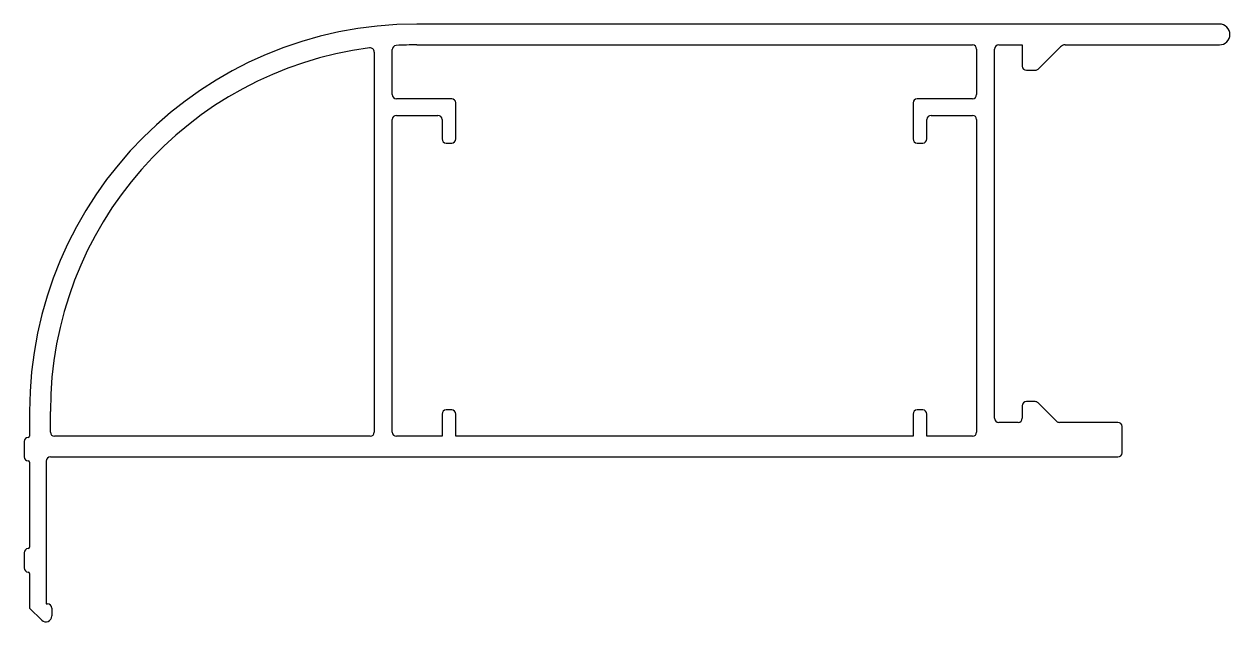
# Model space of a CAD drawing. Extents: x 743.7 to 830.9, y 631.1 to 674.3.
import ezdxf

# ---------------------------------------------------------------- set-up
doc = ezdxf.new("R2010")
doc.units = 0
doc.layers.get('0').update_dxf_attribs({"linetype": 'CONTINUOUS'})

msp = doc.modelspace()

# ---------------------------------------------------------------- linework, layer by layer
for p, q in [((830.154, 674.325), (772.104, 674.325)), ((770.327, 669.225), (770.327, 672.483)), ((772.104, 672.825), (812.29, 672.825)), ((812.59, 672.525), (812.59, 669.225)), ((813.89, 645.825), (813.89, 672.525)), ((814.19, 672.825), (815.89, 672.825)), ((815.89, 672.825), (815.89, 671.285)), ((817.038, 671.073), (818.643, 672.678)), ((818.997, 672.825), (830.154, 672.825)), ((769.027, 672.306), (769.027, 644.825)), ((816.19, 670.985), (816.825, 670.985)), ((774.627, 668.925), (770.627, 668.925)), ((812.29, 668.925), (808.29, 668.925)), ((774.927, 666.025), (774.927, 668.625)), ((807.99, 668.625), (807.99, 666.025)), ((770.327, 644.825), (770.327, 667.425)), ((770.627, 667.725), (773.627, 667.725)), ((773.927, 667.425), (773.927, 666.025)), ((808.99, 666.025), (808.99, 667.425)), ((809.29, 667.725), (812.29, 667.725)), ((812.59, 667.425), (812.59, 644.825)), ((774.227, 665.725), (774.627, 665.725)), ((808.29, 665.725), (808.69, 665.725)), ((816.825, 647.025), (816.19, 647.025)), ((744.104, 646.325), (744.104, 644.542)), ((745.604, 644.825), (745.604, 646.325)), ((774.627, 646.425), (774.227, 646.425)), ((808.69, 646.425), (808.29, 646.425)), ((815.89, 646.725), (815.89, 645.825)), ((818.362, 645.613), (817.038, 646.937)), ((773.927, 646.125), (773.927, 644.525)), ((774.927, 644.525), (774.927, 646.125)), ((807.99, 646.125), (807.99, 644.525)), ((808.99, 644.525), (808.99, 646.125)), ((815.59, 645.525), (814.19, 645.525)), ((822.804, 645.525), (818.574, 645.525)), ((768.727, 644.525), (745.904, 644.525)), ((773.927, 644.525), (770.627, 644.525)), ((807.99, 644.525), (774.927, 644.525)), ((812.29, 644.525), (808.99, 644.525)), ((823.104, 643.325), (823.104, 645.225)), ((743.704, 644.142), (743.704, 643.042)), ((745.304, 642.725), (745.304, 632.401)), ((745.604, 643.025), (822.804, 643.025)), ((744.104, 642.642), (744.104, 636.501)), ((743.704, 636.101), (743.704, 635.001)), ((744.104, 634.601), (744.104, 632.101)), ((745.304, 632.401), (745.404, 632.401)), ((744.104, 632.101), (744.979, 631.225)), ((745.704, 632.101), (745.704, 631.53))]:
    msp.add_line(p, q)
for centre, radius, start, end in [((772.104, 646.325), 28, 90, 180), ((830.154, 673.575), 0.75, 270, 90), ((772.104, 646.325), 26.5, 97.40359, 180), ((768.727, 672.306), 0.3, 0, 97.40359), ((770.627, 672.483), 0.3, 93.22967, 180), ((772.104, 646.325), 26.5, 90, 93.22967), ((812.29, 672.525), 0.3, 0, 90), ((814.19, 672.525), 0.3, 90, 180), ((818.997, 672.325), 0.5, 90, 135), ((816.19, 671.285), 0.3, 180, 270), ((816.825, 671.285), 0.3, 270, 315), ((770.627, 669.225), 0.3, 180, 270), ((774.627, 668.625), 0.3, 0, 90), ((808.29, 668.625), 0.3, 90, 180), ((812.29, 669.225), 0.3, 270, 360), ((770.627, 667.425), 0.3, 90, 180), ((773.627, 667.425), 0.3, 0, 90), ((809.29, 667.425), 0.3, 90, 180), ((812.29, 667.425), 0.3, 0, 90), ((774.227, 666.025), 0.3, 180, 270), ((774.627, 666.025), 0.3, 270, 0), ((808.29, 666.025), 0.3, 180, 270), ((808.69, 666.025), 0.3, 270, 0), ((816.19, 646.725), 0.3, 90, 180), ((816.825, 646.725), 0.3, 45, 90), ((774.227, 646.125), 0.3, 90, 180), ((774.627, 646.125), 0.3, 0, 90), ((808.29, 646.125), 0.3, 90, 180), ((808.69, 646.125), 0.3, 0, 90), ((814.19, 645.825), 0.3, 180, 270), ((815.59, 645.825), 0.3, 270, 0), ((818.574, 645.825), 0.3, 225, 270), ((822.804, 645.225), 0.3, 0, 90), ((744.004, 644.142), 0.3, 90, 180), ((744.004, 644.542), 0.1, 270, 360), ((745.904, 644.825), 0.3, 180, 270), ((768.727, 644.825), 0.3, 270, 0), ((770.627, 644.825), 0.3, 180, 270), ((812.29, 644.825), 0.3, 270, 0), ((744.004, 643.042), 0.3, 180, 270), ((744.004, 642.642), 0.1, 360, 90), ((745.604, 642.725), 0.3, 90, 180), ((822.804, 643.325), 0.3, 270, 0), ((744.004, 636.101), 0.3, 90, 180), ((744.004, 636.501), 0.1, 270, 360), ((744.004, 635.001), 0.3, 180, 270), ((744.004, 634.601), 0.1, 360, 90), ((745.404, 632.101), 0.3, 0, 90), ((745.279, 631.525), 0.424, 225, 0.59298)]:
    msp.add_arc(centre, radius, start, end)

doc.saveas('drawing.dxf')
